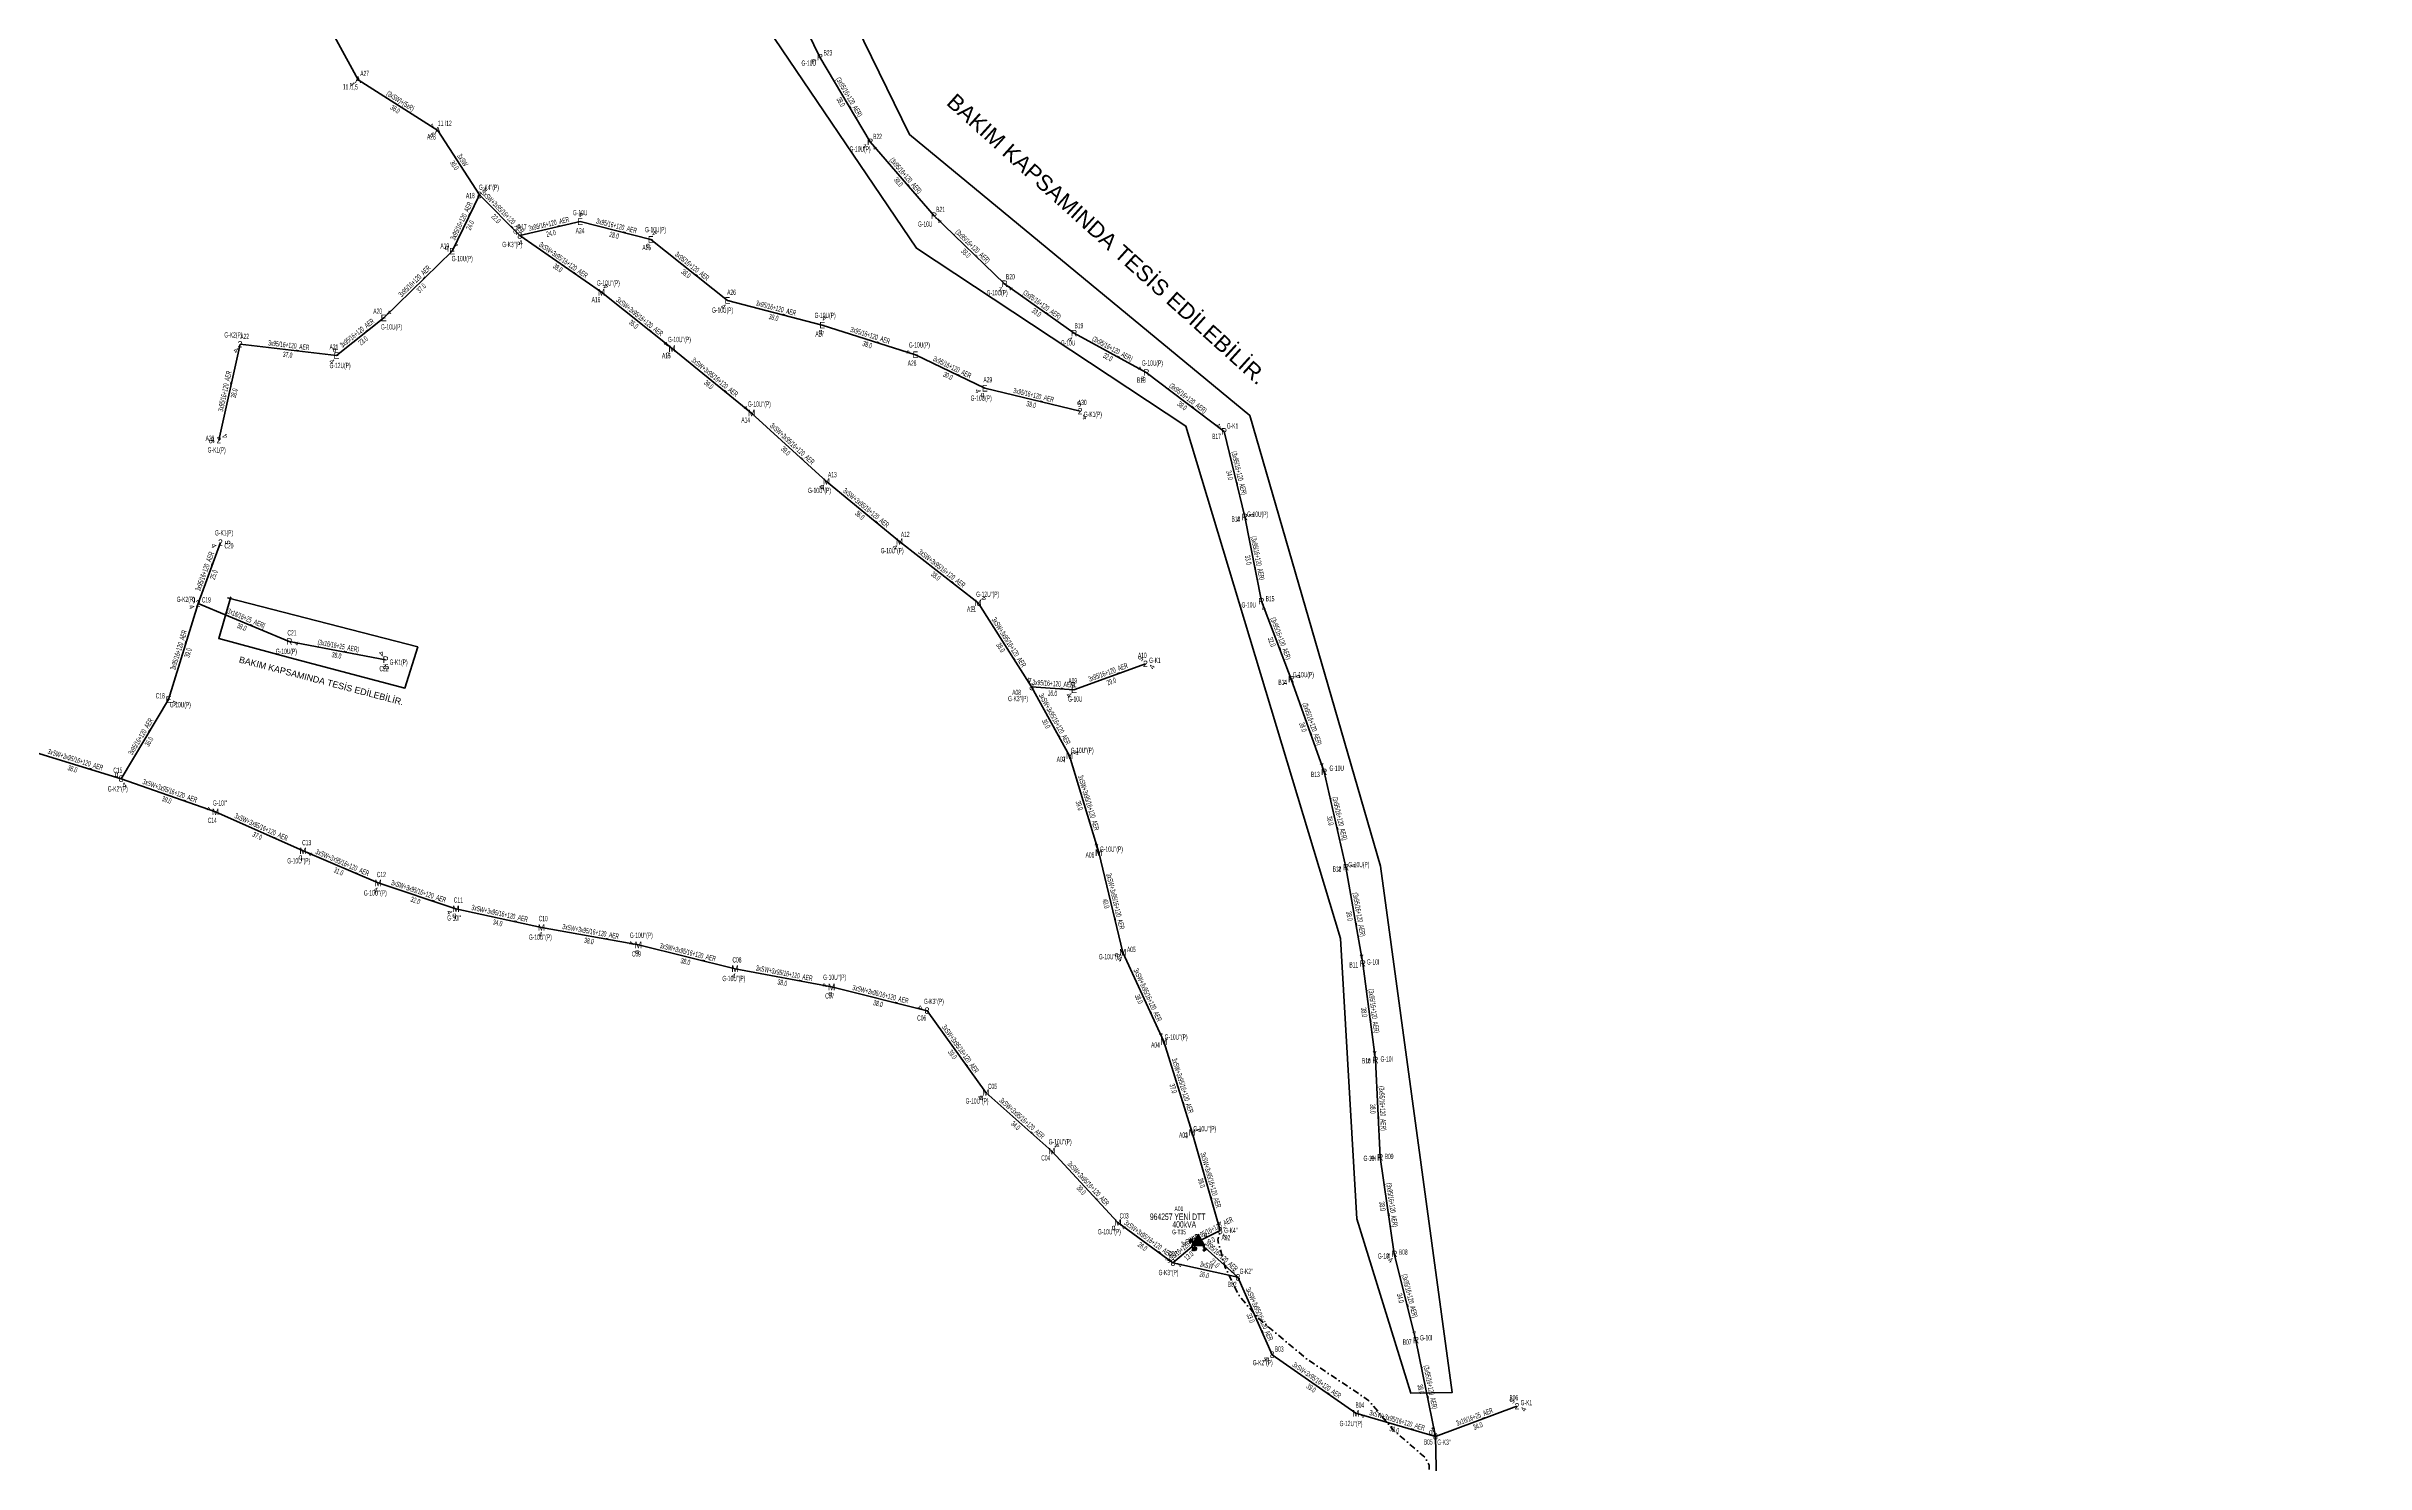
# Model space of a CAD drawing. Header units: millimetres. Extents: x 533048 to 542367, y 4141668 to 4149433.
# Drawn here: x 538231 to 539125, y 4145840 to 4146387 of the extents above; entities that cross this region are included whole.
import ezdxf
from ezdxf.enums import TextEntityAlignment as Align

# ---------------------------------------------------------------- set-up
doc = ezdxf.new("R2010")
doc.units = ezdxf.units.MM
doc.linetypes.add('DASHDOT', pattern=[5, 2.5, -1.25, 0, -1.25])
for name, color, linetype, lineweight in [('DIREK_AG_MEVCUT', 120, 'Continuous', 25), ('DIREK_AG_YENI', 108, 'Continuous', 25), ('DIREK_OG_MEVCUT', 16, 'Continuous', 25), ('DIREK_OG_YENI', 10, 'Continuous', 25), ('HAT_AG_HAVAI_BYSK', 3, 'Continuous', 50), ('HAT_AG_HAVAI_MEVCUT', 126, 'Continuous', 50), ('HAT_AG_HAVAI_YENI', 3, 'Continuous', 50), ('HAT_OG_HAVAI_MEVCUT', 48, 'Continuous', 70), ('HAT_OG_HAVAI_YENI', 1, 'Continuous', 70), ('HAT_OG_YERALTI_YENI', 1, 'DASHDOT', 70), ('KULLANICI', 1, 'Continuous', 25), ('TRAFO_TADILAT_BYSK', 5, 'Continuous', 30), ('TRAFO_YENI', 5, 'Continuous', 30)]:
    doc.layers.add(name, color=color, linetype=linetype, lineweight=lineweight)
doc.styles.add('Direk', font='B_CAD')
doc.styles.get("Standard").update_dxf_attribs({"font": 'Arial'})

# ---------------------------------------------------------------- blocks, each defined once
blk = doc.blocks.new('YENI_DIREK')
h = blk.add_hatch(color=32)
h.paths.add_polyline_path([(-3.28, -0.5), (-3.07, -0.63), (-2.64, 0.1), (-1.87, -0.35), (-1.77, -0.17), (-2.54, 0.28), (-2.11, 1.01), (-2.33, 1.14)])
h.paths.add_polyline_path([(-3.42, -0.17), (-3.29, -0.25), (-2.57, 0.98), (-2.7, 1.06)])
h.paths.add_polyline_path([(-3.5, 0.29), (-3.37, 0.22), (-3.01, 0.82), (-3.14, 0.9)])
h.paths.add_polyline_path([(-3.41, 0.73), (-3.54, 0.81), (-3.62, 0.68), (-3.49, 0.61)])
h.paths.add_polyline_path([(-1.26, -1.44), (-1.46, -1.44), (-1.47, -2.34), (-2.22, -2.34), (-2.48, -3.47), (-2.38, -3.47), (-2.17, -2.54), (-1.87, -2.54), (-2.08, -3.47), (-1.98, -3.47), (-1.77, -2.54), (-1.47, -2.54), (-1.68, -3.48), (-1.58, -3.48), (-1.37, -2.54), (-1.07, -2.54), (-1.28, -3.48), (-1.18, -3.48), (-0.97, -2.54), (-0.67, -2.55), (-0.88, -3.48), (-0.78, -3.48), (-0.52, -2.35), (-1.27, -2.34)])
at = {"layer": 'TRAFO_YENI'}
for points in [[(2.31, -1.57), (2.08, -1.92), (2.04, -1.44), (1.9, -1.44), (1.98, -2.32), (2.21, -1.96), (2.27, -2.67), (2.06, -2.67), (2.36, -2.87), (2.36, -2.86), (2.6, -2.49), (2.41, -2.63)], [(2.31, -1.57), (2.08, -1.92), (2.04, -1.44), (1.9, -1.44), (1.98, -2.32), (2.21, -1.96), (2.27, -2.67), (2.06, -2.67), (2.36, -2.87), (1.94, -3.19), (2.16, -3.79), (2.22, -3.74), (2.04, -3.26), (2.22, -3.13), (2.4, -3.6), (2.46, -3.56), (2.28, -3.08), (2.46, -2.94), (2.64, -3.42), (2.69, -3.38), (2.51, -2.9), (2.69, -2.76), (2.87, -3.24), (2.93, -3.2), (2.75, -2.72), (2.93, -2.58), (3.11, -3.06), (3.17, -3.01), (2.95, -2.42), (2.36, -2.86), (2.6, -2.49), (2.41, -2.63)], [(2.93, -2.58), (3.11, -3.06), (3.17, -3.01), (2.95, -2.42), (2.36, -2.86), (2.6, -2.49), (2.41, -2.63), (2.31, -1.57), (2.08, -1.92), (2.04, -1.44), (1.9, -1.44), (1.98, -2.32), (2.21, -1.96), (2.27, -2.67), (2.06, -2.67), (2.36, -2.87), (1.94, -3.19), (2.16, -3.79), (2.22, -3.74), (2.04, -3.26), (2.22, -3.13), (2.4, -3.6), (2.46, -3.56), (2.28, -3.08), (2.46, -2.94), (2.64, -3.42), (2.69, -3.38), (2.51, -2.9), (2.69, -2.76), (2.87, -3.24), (2.93, -3.2), (2.75, -2.72)]]:
    blk.add_hatch(color=32, dxfattribs=at).paths.add_polyline_path(points)
at = {"layer": 'TRAFO_TADILAT_BYSK', "color": 32, "flags": 128}
for points in [[(-3.49, 0.61), (-3.41, 0.73), (-3.54, 0.81), (-3.62, 0.68), (-3.49, 0.61)], [(-3.37, 0.22), (-3.01, 0.82), (-3.14, 0.9), (-3.5, 0.29), (-3.37, 0.22)], [(-3.29, -0.25), (-2.57, 0.98), (-2.7, 1.06), (-3.42, -0.17), (-3.29, -0.25)], [(-1.77, -0.17), (-2.54, 0.28), (-2.11, 1.01), (-2.33, 1.14), (-3.28, -0.5), (-3.07, -0.63), (-2.64, 0.1), (-1.87, -0.35), (-1.77, -0.17)], [(-1.26, -1.44), (-1.46, -1.44), (-1.47, -2.34), (-2.22, -2.34), (-2.48, -3.47), (-2.38, -3.47), (-2.17, -2.54), (-1.87, -2.54), (-2.08, -3.47), (-1.98, -3.47), (-1.77, -2.54), (-1.47, -2.54), (-1.68, -3.48), (-1.58, -3.48), (-1.37, -2.54), (-1.07, -2.54), (-1.28, -3.48), (-1.18, -3.48), (-0.97, -2.54), (-0.67, -2.55), (-0.88, -3.48), (-0.78, -3.48), (-0.52, -2.35), (-1.27, -2.34), (-1.26, -1.44)]]:
    blk.add_lwpolyline(points, dxfattribs=at)
at = {"layer": 'TRAFO_YENI', "linetype": 'Continuous'}
for p, q in [((-2.5, -1.44), (0, 2.89)), ((2.5, -1.44), (0, 2.89)), ((-2.5, -1.44), (2.5, -1.44))]:
    blk.add_line(p, q, dxfattribs=at)
at = {"layer": 'TRAFO_YENI', "color": 32, "flags": 128}
blk.add_lwpolyline([(1.9, -1.44), (2.04, -1.44), (2.08, -1.92), (2.31, -1.57), (2.41, -2.63), (2.6, -2.49), (2.36, -2.86), (2.95, -2.42), (3.17, -3.01), (3.11, -3.06), (2.93, -2.58), (2.75, -2.72), (2.93, -3.2), (2.87, -3.24), (2.69, -2.76), (2.51, -2.9), (2.69, -3.38), (2.64, -3.42), (2.46, -2.94), (2.28, -3.08), (2.46, -3.56), (2.4, -3.6), (2.22, -3.13), (2.04, -3.26), (2.22, -3.74), (2.16, -3.79), (1.94, -3.19), (2.36, -2.87), (2.06, -2.67), (2.27, -2.67), (2.21, -1.96), (1.98, -2.32), (1.9, -1.44)], dxfattribs=at)
at = {"layer": 'TRAFO_YENI', "linetype": 'Continuous'}
for points in [[(-2.5, -1.44), (0, -1.44), (0, 2.89)], [(0, -1.44), (0, 2.89), (2.5, -1.44)]]:
    blk.add_solid(points, dxfattribs=at)

msp = doc.modelspace()

# ---------------------------------------------------------------- linework, layer by layer
at = {"layer": 'HAT_AG_HAVAI_BYSK'}
msp.add_line((538289.058, 4146172.322), (538324.248, 4146157.637), dxfattribs=at)
at = {"layer": 'HAT_AG_HAVAI_MEVCUT'}
for p, q in [((538528.873, 4146383.138), (538513.373, 4146414.834)), ((538548.235, 4146350.464), (538528.873, 4146383.138)), ((538572.873, 4146321.943), (538548.235, 4146350.464)), ((538600.093, 4146295.698), (538572.873, 4146321.943)), ((538626.879, 4146276.58), (538600.093, 4146295.698)), ((538654.715, 4146261.445), (538626.879, 4146276.58)), ((538684.729, 4146238.721), (538654.715, 4146261.445)), ((538692.694, 4146205.69), (538684.729, 4146238.721)), ((538699.094, 4146173.185), (538692.694, 4146205.69)), ((538710.611, 4146143.142), (538699.094, 4146173.185)), ((538324.248, 4146157.637), (538361.398, 4146150.629)), ((538723.309, 4146107.346), (538710.611, 4146143.142)), ((538731.713, 4146070.571), (538723.309, 4146107.346)), ((538738.202, 4146033.402), (538731.713, 4146070.571)), ((538743.055, 4145996.168), (538738.202, 4146033.402)), ((538744.894, 4145958.613), (538743.055, 4145996.168)), ((538750.374, 4145921.331), (538744.894, 4145958.613)), ((538758.724, 4145888.084), (538750.374, 4145921.331)), ((538766.233, 4145850.928), (538758.724, 4145888.084))]:
    msp.add_line(p, q, dxfattribs=at)
at = {"layer": 'HAT_AG_HAVAI_YENI'}
for p, q in [((538397.537, 4146329.936), (538387.041, 4146308.22)), ((538413.101, 4146314.313), (538436.38, 4146319.644)), ((538436.38, 4146319.644), (538463.62, 4146312.807)), ((538463.62, 4146312.807), (538493.209, 4146289.272)), ((538387.041, 4146308.22), (538360.635, 4146282.478)), ((538493.209, 4146289.272), (538529.773, 4146279.703)), ((538360.635, 4146282.478), (538342.403, 4146267.936)), ((538529.773, 4146279.703), (538565.69, 4146268.298)), ((538305.233, 4146272.356), (538297.069, 4146235.31)), ((538342.403, 4146267.936), (538305.233, 4146272.356)), ((538565.69, 4146268.298), (538592.426, 4146255.35)), ((538592.426, 4146255.35), (538629.204, 4146246.497)), ((538289.058, 4146172.322), (538297.679, 4146195.779)), ((538277.678, 4146135.28), (538289.058, 4146172.322)), ((538626.845, 4146139.021), (538654.394, 4146149.018)), ((538259.38, 4146104.706), (538277.678, 4146135.28)), ((538610.466, 4146140.11), (538626.845, 4146139.021)), ((538665.017, 4145917.956), (538674.778, 4145926.071)), ((538690.061, 4145912.302), (538674.778, 4145926.071)), ((538766.233, 4145850.928), (538797.663, 4145862.552))]:
    msp.add_line(p, q, dxfattribs=at)
at = {"layer": 'HAT_OG_HAVAI_MEVCUT'}
for p, q in [((538350.733003, 4146374.428442), (538331.04026, 4146410.607584)), ((538381.494854, 4146354.861928), (538350.733003, 4146374.428442))]:
    msp.add_line(p, q, dxfattribs=at)
at = {"layer": 'HAT_OG_HAVAI_YENI'}
for p, q in [((538381.494854, 4146354.861928), (538397.537, 4146329.936)), ((538413.101, 4146314.313), (538397.537, 4146329.936)), ((538444.604, 4146292.385), (538413.101, 4146314.313)), ((538471.837, 4146270.648), (538444.604, 4146292.385)), ((538502.523, 4146245.797), (538471.837, 4146270.648)), ((538531.369, 4146219.398), (538502.523, 4146245.797)), ((538559.568, 4146196.239), (538531.369, 4146219.398)), ((538589.864, 4146172.527), (538559.568, 4146196.239)), ((538610.466, 4146140.11), (538589.864, 4146172.527)), ((538625.093, 4146113.575), (538610.466, 4146140.11)), ((538259.38, 4146104.706), (538223.074, 4146115.902)), ((538636.375, 4146076.187), (538625.093, 4146113.575)), ((538295.819, 4146091.884), (538259.38, 4146104.706)), ((538329.536, 4146076.84), (538295.819, 4146091.884)), ((538329.536, 4146076.84), (538358.5, 4146064.46)), ((538645.645, 4146037.698), (538636.375, 4146076.187)), ((538388.509, 4146054.523), (538358.5, 4146064.46)), ((538421.464, 4146047.316), (538388.509, 4146054.523)), ((538458.84, 4146040.548), (538421.464, 4146047.316)), ((538496.137, 4146031.377), (538458.84, 4146040.548)), ((538661.523, 4146003.236), (538645.645, 4146037.698)), ((538533.384, 4146024.328), (538496.137, 4146031.377)), ((538570.185, 4146015.179), (538533.384, 4146024.328)), ((538592.856, 4145983.586), (538570.185, 4146015.179)), ((538672.393, 4145968.203), (538661.523, 4146003.236)), ((538618.291, 4145961.009), (538592.856, 4145983.586)), ((538683.253, 4145930.35), (538672.393, 4145968.203)), ((538643.79, 4145933.457), (538618.291, 4145961.009)), ((538643.79, 4145933.457), (538665.017, 4145917.956)), ((538683.253, 4145930.35), (538674.778, 4145926.071)), ((538690.061, 4145912.302), (538665.017, 4145917.956)), ((538703.301, 4145882.414), (538690.061, 4145912.302)), ((538735.561, 4145859.832), (538703.301, 4145882.414)), ((538766.233, 4145850.928), (538735.561, 4145859.832)), ((538767.03, 4145811.456), (538766.233, 4145850.928))]:
    msp.add_line(p, q, dxfattribs=at)
at = {"layer": 'HAT_OG_YERALTI_YENI', "flags": 128}
msp.add_lwpolyline([(539124.933, 4145614.305), (539122.600467, 4145609.503258), (539108.231467, 4145614.275444), (539092.131895, 4145613.016845), (539080.909392, 4145609.293492), (539071.377725, 4145605.152506), (539053.967112, 4145600.747412), (539026.193731, 4145595.138778), (539008.275182, 4145590.422065), (538984.414253, 4145590.107416), (538970.850947, 4145593.617613), (538956.639273, 4145600.330139), (538944.577704, 4145611.080667), (538927.181891, 4145632.25506), (538918.266818, 4145641.484782), (538901.603037, 4145656.888834), (538893.212381, 4145662.604969), (538878.17801, 4145669.78032), (538858.474655, 4145678.950104), (538845.311813, 4145685.138214), (538834.41873, 4145694.778237), (538824.192618, 4145705.633649), (538804.852083, 4145725.865525), (538791.226746, 4145741.743371), (538783.83248, 4145753.700056), (538772.984233, 4145777.024086), (538766.641197, 4145799.035946), (538764.545158, 4145814.965297), (538763.75746, 4145839.864145), (538762.191114, 4145842.834734), (538750.04931, 4145853.292638), (538740.477669, 4145864.814058), (538716.654004, 4145880.748957), (538697.953853, 4145896.435813), (538690.243364, 4145905.564323), (538685.022189, 4145916.453111), (538682.278394, 4145926.716616), (538683.253, 4145930.35)], dxfattribs=at)
at = {"layer": 'KULLANICI', "color": 6, "lineweight": 53, "flags": 128}
for points in [[(538448.724619, 4146517.965188), (538478.410793, 4146527.16286), (538563.441434, 4146353.222089), (538694.685124, 4146244.840203), (538745.037067, 4146070.93792), (538772.674475, 4145867.822653), (538756.680193, 4145867.62995), (538735.868355, 4145934.88302), (538729.574808, 4146043.066146), (538669.971176, 4146240.784536), (538566.074158, 4146309.353712), (538503.22281, 4146402.264497), (538449.1248, 4146520.21222)], [(538301.752695, 4146174.857893), (538297.051608, 4146158.84665), (538324.583792, 4146151.278951), (538368.799628, 4146139.637828), (538373.798725, 4146155.524188), (538300.424103, 4146174.459885)]]:
    msp.add_lwpolyline(points, dxfattribs=at)

# ---------------------------------------------------------------- block references
at = {"layer": 'TRAFO_YENI'}
msp.add_blockref('YENI_DIREK', (538674.778, 4145926.071), dxfattribs=at)

# ---------------------------------------------------------------- texts
at = {"layer": 'DIREK_AG_MEVCUT', "style": 'Direk'}
for s, p in [('R', (538528.873, 4146383.138)), ('R', (538548.235, 4146350.464)), ('R', (538572.873, 4146321.943)), ('R', (538600.093, 4146295.698)), ('R', (538626.879, 4146276.58)), ('R', (538654.715, 4146261.445)), ('P', (538684.729, 4146238.721)), ('R', (538692.694, 4146205.69)), ('R', (538699.094, 4146173.185)), ('R', (538324.248, 4146157.637)), ('P', (538361.398, 4146150.629)), ('R', (538710.611, 4146143.142)), ('R', (538723.309, 4146107.346)), ('R', (538731.713, 4146070.571)), ('R', (538738.202, 4146033.402)), ('R', (538743.055, 4145996.168)), ('R', (538744.894, 4145958.613)), ('R', (538750.374, 4145921.331)), ('R', (538758.724, 4145888.084))]:
    msp.add_text(s, height=2.5, dxfattribs=at).set_placement(p, align=Align.MIDDLE_CENTER)
at = {"layer": 'DIREK_AG_MEVCUT', "width": 0.53}
for s, p in [('B23', (538531.95308, 4146384.80026)), ('G-10U', (538524.547279, 4146380.803491)), ('G-10U(P)', (538544.334229, 4146347.657271)), ('B22', (538551.076001, 4146352.508191)), ('B21', (538575.414605, 4146324.349293)), ('G-10U', (538569.483221, 4146318.733689)), ('B20', (538602.330376, 4146298.389495)), ('G-10U(P)', (538597.198349, 4146292.215823)), ('B19', (538628.735024, 4146279.547351)), ('G-10U', (538624.570666, 4146272.88951)), ('B18', (538652.817387, 4146258.504071)), ('G-10U(P)', (538657.085421, 4146265.118688)), ('G-K1', (538687.994172, 4146240.858787)), ('B17', (538681.800784, 4146236.803827)), ('B16', (538689.274966, 4146204.94153)), ('G-10U(P)', (538697.647919, 4146206.774476)), ('G-10U', (538694.245141, 4146171.789436)), ('B15', (538702.457463, 4146174.153048)), ('C21', (538325.251826, 4146160.989959)), ('G-10U(P)', (538323.111866, 4146153.842109)), ('C22', (538360.749201, 4146147.18966)), ('G-K1(P)', (538366.387222, 4146149.68783)), ('B14', (538707.327389, 4146141.93043)), ('G-10U(P)', (538715.310314, 4146144.875929)), ('B13', (538719.948004, 4146106.369422)), ('G-10U', (538728.153215, 4146108.753544)), ('B12', (538728.281907, 4146069.879914)), ('G-10U(P)', (538736.689825, 4146071.573426)), ('G-10I', (538742.205386, 4146034.012037)), ('B11', (538734.74194, 4146032.874755)), ('B10', (538739.568935, 4145995.855988)), ('G-10I', (538747.429799, 4145996.529375)), ('G-10I', (538740.859924, 4145958.218653)), ('B09', (538748.377396, 4145958.953516)), ('G-10I', (538746.406154, 4145920.543198)), ('B08', (538753.806989, 4145922.012608)), ('B07', (538755.310458, 4145887.310869)), ('G-10I', (538762.666357, 4145888.976902))]:
    msp.add_text(s, height=2.05, dxfattribs=at).set_placement(p, align=Align.MIDDLE_CENTER)
at = {"layer": 'DIREK_AG_MEVCUT', "color": 32, "style": 'Direk'}
for s, rotation, p in [('4', 297.207241, (538526.382796, 4146381.857811)), ('4', 398.279234, (538549.969585, 4146348.265997)), ('4', 404.739121, (538574.843864, 4146319.954107)), ('4', 412.373715, (538602.310627, 4146293.988576)), ('4', 326.229073, (538625.322553, 4146274.252453)), ('4', 239.317169, (538652.306985, 4146262.873799)), ('4', 223.041944, (538682.817906, 4146240.767392)), ('4', 461.743317, (538695.435394, 4146206.259877)), ('4', 378.515428, (538699.983168, 4146170.529933)), ('4', 436.32515, (538326.968628, 4146156.975047)), ('4', 574.317224, (538359.819432, 4146152.941601)), ('5', 371.817225, (538361.971413, 4146147.888344)), ('4', 469.892022, (538713.243939, 4146144.094696)), ('4', 197.86655, (538722.449957, 4146110.010966)), ('4', 460.645512, (538734.464809, 4146071.08825)), ('4', 189.283525, (538737.750304, 4146036.165326)), ('4', 186.074039, (538742.758722, 4145998.952281)), ('4', 274.193294, (538742.101495, 4145958.40826)), ('4', 327.664054, (538748.876329, 4145918.965206)), ('4', 193.429926, (538758.073683, 4145890.807433))]:
    msp.add_text(s, height=2, rotation=rotation, dxfattribs=at).set_placement(p, align=Align.MIDDLE_CENTER)
at = {"layer": 'DIREK_AG_MEVCUT', "color": 40, "style": 'Direk'}
for p in [(538546.205714, 4146349.003864), (538598.494874, 4146293.775503), (538653.359562, 4146259.344336), (538690.251833, 4146205.155379), (538360.934572, 4146148.172329), (538708.265564, 4146142.276593), (538729.262219, 4146070.077367), (538740.564954, 4145995.945134), (538747.921865, 4145920.844137)]:
    msp.add_text('z', height=2, dxfattribs=at).set_placement(p, align=Align.MIDDLE_CENTER)
at = {"layer": 'DIREK_AG_YENI', "width": 0.53}
for s, p in [('G-10U', (538436.416439, 4146323.149589)), ('A24', (538436.343621, 4146316.144189)), ('G-10U(P)', (538465.486055, 4146316.583646)), ('A19', (538384.200944, 4146310.265503)), ('G-10U(P)', (538390.940121, 4146305.411722)), ('A25', (538462.069571, 4146309.669139)), ('A20', (538358.319357, 4146285.102461)), ('G-10U(P)', (538491.320744, 4146285.498308)), ('A26', (538494.775183, 4146292.402027)), ('G-K2(P)', (538302.667264, 4146275.966944)), ('G-10U(P)', (538363.654707, 4146279.055579)), ('A27', (538528.799983, 4146276.340971)), ('G-10U(P)', (538530.870327, 4146283.494556)), ('A22', (538307.019506, 4146275.365717)), ('A21', (538341.444291, 4146271.302137)), ('G-10U(P)', (538567.206179, 4146272.102471)), ('G-12U(P)', (538343.819601, 4146264.146135)), ('A28', (538564.394267, 4146265.046681)), ('A29', (538593.605112, 4146258.645405)), ('G-10U(P)', (538591.064339, 4146251.544404)), ('A30', (538630.023104, 4146249.899803)), ('G-K1(P)', (538634.12393, 4146245.312701)), ('A23', (538293.651022, 4146236.063278)), ('G-K1(P)', (538296.241376, 4146231.554678)), ('G-K1(P)', (538299.077371, 4146199.583848)), ('C20', (538300.964156, 4146194.571628)), ('G-K2(P)', (538284.300112, 4146173.925865)), ('C19', (538292.265644, 4146173.722364)), ('A10', (538653.20006, 4146152.308062)), ('G-K1', (538658.04855, 4146150.39021)), ('A09', (538626.353611, 4146142.486334)), ('C18', (538274.480314, 4146136.702957)), ('G-10U(P)', (538282.218267, 4146133.2596)), ('G-10U', (538627.347347, 4146135.478387)), ('B06', (538796.448927, 4145865.834686)), ('G-K1', (538801.307973, 4145863.946944))]:
    msp.add_text(s, height=2.05, dxfattribs=at).set_placement(p, align=Align.MIDDLE_CENTER)
at = {"layer": 'DIREK_AG_YENI', "color": 32, "style": 'Direk'}
for s, rotation, p in [('4', 532.657388, (538436.737846, 4146322.421039)), ('4', 507.603607, (538465.120166, 4146315.171213)), ('4', 509.220712, (538388.473851, 4146310.625606)), ('4', 327.4596, (538491.702896, 4146286.911565)), ('4', 492.846725, (538362.687891, 4146284.38211)), ('4', 523.121122, (538530.585978, 4146282.382378)), ('4', 326.483798, (538303.686916, 4146270.021557)), ('4', 250.327428, (538563.053431, 4146269.240605)), ('4', 321.856849, (538340.673641, 4146265.733884)), ('4', 292.236029, (538589.834228, 4146254.290416)), ('5', 188.965564, (538628.767646, 4146249.26279)), ('4', 391.465563, (538630.665561, 4146244.108729)), ('5', 280.071608, (538294.312148, 4146234.820339)), ('4', 482.571774, (538299.42861, 4146236.817396)), ('5', 92.320433, (538300.476704, 4146195.892367)), ('4', 294.820432, (538295.137642, 4146194.603628)), ('4', 297.14665, (538286.566443, 4146171.044445)), ('5', 222.603682, (538652.498615, 4146151.07895)), ('4', 425.262505, (538656.937057, 4146147.846308)), ('4', 422.555682, (538280.162886, 4146133.989518)), ('4', 317.133472, (538624.94018, 4146136.968767)), ('5', 222.957729, (538795.754916, 4145864.601199)), ('4', 425.61916, (538800.213301, 4145861.39616))]:
    msp.add_text(s, height=2, rotation=rotation, dxfattribs=at).set_placement(p, align=Align.MIDDLE_CENTER)
at = {"layer": 'DIREK_AG_YENI', "style": 'Direk'}
for s, p in [('E', (538436.38, 4146319.644)), ('E', (538463.62, 4146312.807)), ('E', (538387.041, 4146308.22)), ('E', (538493.209, 4146289.272)), ('E', (538360.635, 4146282.478)), ('E', (538529.773, 4146279.703)), ('2', (538305.233, 4146272.356)), ('E', (538342.403, 4146267.936)), ('E', (538565.69, 4146268.298)), ('E', (538592.426, 4146255.35)), ('2', (538629.204, 4146246.497)), ('2', (538297.069, 4146235.31)), ('2', (538297.679, 4146195.779)), ('2', (538289.058, 4146172.322)), ('2', (538654.394, 4146149.018)), ('E', (538277.678, 4146135.28)), ('E', (538626.845, 4146139.021)), ('2', (538797.663, 4145862.552))]:
    msp.add_text(s, height=2.5, dxfattribs=at).set_placement(p, align=Align.MIDDLE_CENTER)
at = {"layer": 'DIREK_AG_YENI', "color": 4, "style": 'Direk'}
for p in [(538385.012389, 4146309.681074), (538462.512551, 4146310.565671), (538529.077988, 4146277.301551), (538341.718208, 4146270.340383), (538591.583777, 4146252.996139), (538294.627587, 4146235.848055), (538287.290233, 4146174.089767), (538626.494008, 4146141.496238), (538677.606427, 4145928.899427)]:
    msp.add_text('q', height=2, dxfattribs=at).set_placement(p, align=Align.MIDDLE_CENTER)
at = {"layer": 'DIREK_OG_MEVCUT', "style": 'Direk'}
for p in [(538350.733003, 4146374.428442), (538381.494854, 4146354.861928)]:
    msp.add_text('A', height=2.5, dxfattribs=at).set_placement(p, align=Align.MIDDLE_CENTER)
at = {"layer": 'DIREK_OG_MEVCUT', "width": 0.53}
for s, p in [('A27', (538353.290636, 4146376.817692)), ('11 /1,5', (538347.786795, 4146371.6762)), ('11 /12', (538384.215362, 4146357.597007)), ('A28', (538379.026599, 4146352.380453))]:
    msp.add_text(s, height=2.05, dxfattribs=at).set_placement(p, align=Align.MIDDLE_CENTER)
at = {"layer": 'DIREK_OG_MEVCUT', "color": 32, "style": 'Direk'}
for s, rotation, p in [('4', 305.805245, (538348.462175, 4146372.790353)), ('4', 231.347024, (538379.308212, 4146356.610813)), ('5', 308.959034, (538379.317586, 4146353.101387))]:
    msp.add_text(s, height=2, rotation=rotation, dxfattribs=at).set_placement(p, align=Align.MIDDLE_CENTER)
at = {"layer": 'DIREK_OG_YENI', "width": 0.53}
for s, p in [('A18', (538394.043471, 4146329.72327)), ("G-K4''(P)", (538401.238874, 4146332.915397)), ('A17', (538414.071889, 4146317.675644)), ("G-K3''(P)", (538410.189173, 4146310.83966)), ("G-10U''(P)", (538447.286949, 4146295.982052)), ('A16', (538442.511415, 4146289.579454)), ('A15', (538469.64392, 4146267.92029)), ("G-10U''(P)", (538474.678509, 4146274.182214)), ("G-10U''(P)", (538505.51012, 4146249.265775)), ('A14', (538500.239117, 4146243.144854)), ('A13', (538533.661956, 4146222.042306)), ("G-10U''(P)", (538528.704419, 4146215.936244)), ('A12', (538561.757405, 4146198.96966)), ("G-10U''(P)", (538556.732337, 4146192.702316)), ('A11', (538587.270932, 4146170.176256)), ("G-12U''(P)", (538593.548691, 4146175.867354)), ("G-K3''(P)", (538605.281949, 4146135.631449)), ('A08', (538604.701711, 4146138.010195)), ("G-10U''(P)", (538630.008257, 4146115.644035)), ('C15', (538258.126823, 4146107.973958)), ('A07', (538621.867148, 4146112.217105)), ("G-K2''(P)", (538258.087921, 4146100.790468)), ('C14', (538294.523995, 4146088.632391)), ("G-10I''", (538297.537694, 4146095.352747)), ('C13', (538330.936921, 4146080.047401)), ("G-10U''(P)", (538327.870484, 4146073.026811)), ('A06', (538632.996907, 4146075.27131)), ("G-10U''(P)", (538641.291591, 4146077.519726)), ('C12', (538359.738994, 4146067.733361)), ("G-10U''(P)", (538357.391254, 4146060.639853)), ('C11', (538389.434257, 4146057.898485)), ("G-10I''", (538387.876807, 4146050.986463)), ("G-10U''(P)", (538421.051974, 4146043.566506)), ('C10', (538422.149823, 4146050.748149)), ("G-10U''(P)", (538459.979101, 4146044.307923)), ('C09', (538458.109962, 4146037.124983)), ('C08', (538496.880561, 4146034.797105)), ("G-10U''(P)", (538640.864465, 4146036.038897)), ('A05', (538648.95153, 4146038.845544)), ("G-10U''(P)", (538495.656109, 4146027.614041)), ("G-10U''(P)", (538534.544522, 4146028.091918)), ('C07', (538532.6361, 4146020.908841)), ("G-K3''(P)", (538572.815031, 4146018.768402)), ('C06', (538568.116351, 4146012.355759)), ('A04', (538658.255199, 4146001.982414)), ("G-10U''(P)", (538666.230477, 4146005.041872)), ("G-10U''(P)", (538589.455653, 4145980.347311)), ('C05', (538595.390385, 4145985.999896)), ("G-10U''(P)", (538621.514649, 4145964.602998)), ('A03', (538669.039274, 4145967.20174)), ("G-10U''(P)", (538677.263109, 4145969.656979)), ('C04', (538615.954012, 4145958.403527)), ('C03', (538646.168759, 4145936.024392)), ("G-10U''(P)", (538640.4926, 4145929.898119)), ('A02', (538685.395303, 4145927.582232)), ("G-K4''", (538687.339988, 4145930.38541)), ('C02', (538664.907052, 4145921.454273)), ("G-K3''(P)", (538663.294558, 4145914.164241)), ('B02', (538687.838753, 4145909.597999)), ("G-K2''", (538693.279694, 4145914.635197)), ('B03', (538706.003614, 4145884.637933)), ("G-K2''(P)", (538699.613645, 4145879.379742)), ("G-12U''(P)", (538733.678229, 4145855.900584)), ('B04', (538737.072746, 4145862.988679)), ('B05', (538763.455684, 4145848.79809)), ("G-K3''", (538769.526217, 4145848.68376))]:
    msp.add_text(s, height=2.05, dxfattribs=at).set_placement(p, align=Align.MIDDLE_CENTER)
at = {"layer": 'DIREK_OG_YENI', "style": 'Direk'}
for s, p in [('8', (538397.537, 4146329.936)), ('8', (538413.101, 4146314.313)), ('M', (538444.604, 4146292.385)), ('M', (538471.837, 4146270.648)), ('M', (538502.523, 4146245.797)), ('M', (538531.369, 4146219.398)), ('M', (538559.568, 4146196.239)), ('M', (538589.864, 4146172.527)), ('8', (538610.466, 4146140.11)), ('M', (538625.093, 4146113.575)), ('8', (538259.38, 4146104.706)), ('M', (538295.819, 4146091.884)), ('M', (538329.536, 4146076.84)), ('M', (538636.375, 4146076.187)), ('M', (538358.5, 4146064.46)), ('M', (538388.509, 4146054.523)), ('M', (538421.464, 4146047.316)), ('M', (538458.84, 4146040.548)), ('M', (538645.645, 4146037.698)), ('M', (538496.137, 4146031.377)), ('M', (538533.384, 4146024.328)), ('8', (538570.185, 4146015.179)), ('M', (538661.523, 4146003.236)), ('M', (538592.856, 4145983.586)), ('M', (538672.393, 4145968.203)), ('M', (538618.291, 4145961.009)), ('M', (538643.79, 4145933.457)), ('8', (538683.253, 4145930.35)), ('8', (538665.017, 4145917.956)), ('8', (538690.061, 4145912.302)), ('8', (538703.301, 4145882.414)), ('M', (538735.561, 4145859.832)), ('8', (538766.233, 4145850.928))]:
    msp.add_text(s, height=2.5, dxfattribs=at).set_placement(p, align=Align.MIDDLE_CENTER)
at = {"layer": 'DIREK_OG_YENI', "color": 32, "style": 'Direk'}
for s, rotation, p in [('4', 491.859966, (538399.622378, 4146331.804475)), ('4', 367.592707, (538413.470965, 4146311.537549)), ('4', 502.342653, (538446.314626, 4146294.6017)), ('4', 231.302163, (538469.651729, 4146272.398597)), ('4', 230.132272, (538500.373926, 4146247.591849)), ('4', 318.303326, (538529.506476, 4146217.307305)), ('4', 320.941308, (538557.803675, 4146194.064797)), ('4', 487.315538, (538592.090866, 4146174.224372)), ('4', 554.316678, (538609.773613, 4146142.823043)), ('4', 469.809837, (538627.727303, 4146114.523918)), ('4', 386.175995, (538260.615164, 4146102.193159)), ('4', 247.128394, (538293.239141, 4146092.972269)), ('4', 195.97899, (538635.604202, 4146078.878816)), ('4', 426.631097, (538332.106316, 4146075.729381)), ('4', 340.336081, (538357.557793, 4146061.823289)), ('4', 298.174826, (538386.040769, 4146053.200942)), ('4', 350.696547, (538421.011343, 4146044.552831)), ('4', 256.440763, (538456.118041, 4146041.204462)), ('4', 336.938455, (538644.548185, 4146035.121763)), ('4', 349.451429, (538495.624407, 4146028.62432)), ('4', 256.073751, (538530.666302, 4146025.001884)), ('4', 244.903928, (538567.649326, 4146016.366585)), ('4', 202.862543, (538660.435139, 4146005.816031)), ('4', 309.6341, (538590.699626, 4145981.799929)), ('4', 495.446605, (538620.255406, 4145963.004271)), ('4', 466.315617, (538675.080241, 4145968.989599)), ('4', 410.522647, (538645.951253, 4145931.676835)), ('4', 188.252276, (538682.851111, 4145933.121008)), ('f', 397.740524, (538684.966842, 4145928.135786)), ('4', 431.423836, (538667.671123, 4145917.064018)), ('4', 221.96057, (538688.188867, 4145914.384094)), ('4', 301.671542, (538700.917998, 4145880.943863)), ('4', 429.111092, (538738.176966, 4145858.83364)), ('4', 195.86077, (538765.467758, 4145853.6214))]:
    msp.add_text(s, height=2, rotation=rotation, dxfattribs=at).set_placement(p, align=Align.MIDDLE_CENTER)
at = {"layer": 'DIREK_OG_YENI', "color": 4, "style": 'Direk'}
for p in [(538411.333233, 4146316.080767), (538470.270514, 4146268.699636), (538529.731174, 4146217.50921), (538588.011809, 4146170.847897), (538257.612233, 4146106.473767), (538622.78882, 4146112.605075), (538328.535342, 4146074.548999), (538387.848102, 4146052.111939), (538458.318544, 4146038.102988), (538643.283193, 4146036.878326), (538532.849786, 4146021.885744), (538591.045725, 4145981.861789), (538669.997481, 4145967.487814), (538642.090886, 4145931.623148), (538701.370561, 4145880.825477), (538764.465233, 4145852.695767)]:
    msp.add_text('q', height=2, dxfattribs=at).set_placement(p, align=Align.MIDDLE_CENTER)
at = {"layer": 'HAT_AG_HAVAI_BYSK', "lineweight": 30, "width": 0.53}
msp.add_text('[3x16/16+25_AER]', height=2.05, rotation=337.348927, dxfattribs=at).set_placement((538306.98035, 4146165.763937, 269162.124), align=Align.CENTER)
msp.add_text('38.0', height=2.05, rotation=337.348927, dxfattribs=at).set_placement((538306.32565, 4146164.195063, 269162.124), align=Align.TOP_CENTER)
at = {"layer": 'HAT_AG_HAVAI_MEVCUT', "lineweight": 30, "width": 0.53}
for s, rotation, p in [('38.0', 300.650187, (538537.822749, 4146366.367674, 269264.4365)), ('38.0', 310.822249, (538559.91077, 4146335.647843, 269274.1175)), ('38.0', 316.044743, (538585.893018, 4146308.2086, 269286.4365)), ('33.0', 324.483371, (538612.992202, 4146285.447145, 269300.0465)), ('32.0', 331.466174, (538640.390974, 4146268.265745, 269313.4395)), ('38.0', 322.87015, (538669.20892, 4146249.405321, 269327.3575)), ('34.0', 283.557321, (538687.885184, 4146222.006245, 269342.3645)), ('33.0', 281.138648, (538695.060012, 4146189.273294, 269346.347)), ('38.0', 349.317223, (538342.665434, 4146153.297732, 269180.699)), ('32.0', 290.974353, (538704.05882, 4146157.859242, 269349.547)), ('38.0', 289.531243, (538716.15891, 4146124.959827, 269355.3055)), ('38.0', 282.872463, (538726.682362, 4146088.769136, 269361.6545)), ('38.0', 279.903681, (538734.120391, 4146051.840424, 269365.8565)), ('38.0', 277.424517, (538739.785607, 4146014.67536, 269369.101224)), ('38.0', 272.804478, (538743.12537, 4145977.34918, 269371.527256)), ('38.0', 278.361833, (538746.793213, 4145939.848698, 269372.447095)), ('34.0', 284.097848, (538753.724627, 4145904.50073, 269375.187082)), ('38.0', 281.425316, (538761.645288, 4145869.337776, 269379.361944))]:
    msp.add_text(s, height=2.05, rotation=rotation, dxfattribs=at).set_placement(p, align=Align.TOP_CENTER)
for s, rotation, p in [('(3x95/16+120_AER)', 300.650187, (538539.285251, 4146367.234326, 269264.4365)), ('(3x95/16+120_AER)', 310.822249, (538561.19723, 4146336.759157, 269274.1175)), ('(3x95/16+120_AER)', 316.044743, (538587.072982, 4146309.4324, 269286.4365)), ('(3x95/16+120_AER)', 324.483371, (538613.979798, 4146286.830855, 269300.0465)), ('(3x95/16+120_AER)', 331.466174, (538641.203026, 4146269.759255, 269313.4395)), ('(3x95/16+120_AER)', 322.87015, (538670.23508, 4146250.760679, 269327.3575)), ('(3x95/16+120_AER)', 283.557321, (538689.537816, 4146222.404755, 269342.3645)), ('(3x95/16+120_AER)', 281.138648, (538696.727988, 4146189.601706, 269346.347)), ('(3x95/16+120_AER)', 290.974353, (538705.64618, 4146158.467758, 269349.547)), ('(3x16/16+25_AER)', 349.317223, (538342.980566, 4146154.968268, 269180.699)), ('(3x95/16+120_AER)', 289.531243, (538717.76109, 4146125.528173, 269355.3055)), ('(3x95/16+120_AER)', 282.872463, (538728.339638, 4146089.147864, 269361.6545)), ('(3x95/16+120_AER)', 279.903681, (538735.795058, 4146052.132811, 269365.8565)), ('(3x95/16+120_AER)', 277.424517, (538741.471354, 4146014.895034, 269369.101224)), ('(3x95/16+120_AER)', 272.804478, (538744.823333, 4145977.432358, 269371.527256)), ('(3x95/16+120_AER)', 278.361833, (538748.475141, 4145940.095919, 269372.447095)), ('(3x95/16+120_AER)', 284.097848, (538755.373425, 4145904.914814, 269375.187082)), ('(3x95/16+120_AER)', 281.425316, (538763.3116, 4145869.67453, 269379.361944))]:
    msp.add_text(s, height=2.05, rotation=rotation, dxfattribs=at).set_placement(p, align=Align.CENTER)
at = {"layer": 'HAT_AG_HAVAI_YENI', "lineweight": 30, "width": 0.53}
for s, rotation, p in [('3x95/16+120_AER', 424.204116, (538391.523702, 4146319.447891, 269193.5205)), ('3x95/16+120_AER', 12.89859, (538424.550758, 4146317.807052, 269218.19)), ('3x95/16+120_AER', 345.910319, (538450.206924, 4146317.049928, 269231.81)), ('3x95/16+120_AER', 321.501368, (538478.943622, 4146301.70473, 269246.6045)), ('3x95/16+120_AER', 404.270493, (538373.24466, 4146295.957644, 269180.3175)), ('3x95/16+120_AER', 345.334291, (538511.706202, 4146285.309807, 269264.8865)), ('3x95/16+120_AER', 398.575417, (538350.988944, 4146275.87168, 269171.201457)), ('3x95/16+120_AER', 342.383397, (538547.988749, 4146274.810638, 269282.845)), ('3x95/16+120_AER', 353.219536, (538323.918477, 4146270.990051, 269152.616664)), ('3x95/16+120_AER', 437.571439, (538300.321066, 4146254.015813, 269148.534482)), ('3x95/16+120_AER', 334.159518, (538579.428487, 4146262.589009, 269296.213)), ('3x95/16+120_AER', 346.465562, (538611.013925, 4146251.749895, 269314.602)), ('3x95/16+120_AER', 69.820431, (538292.570676, 4146184.343719, 269148.8395)), ('3x95/16+120_AER', 72.922056, (538282.55548, 4146154.050622, 269144.529)), ('3x95/16+120_AER', 356.196141, (538618.71189, 4146140.413627, 269313.4225)), ('3x95/16+120_AER', 19.945466, (538640.329544, 4146144.818681, 269327.197001)), ('3x95/16+120_AER', 59.100223, (538267.799643, 4146120.429507, 269138.839)), ('3x95/16+120_AER', 39.73911, (538669.354101, 4145922.667119, 269337.389)), ('3x95/16+120_AER', 317.983182, (538682.988446, 4145919.818006, 269337.389)), ('3x16/16+25_AER', 20.296486, (538781.653172, 4145857.53729, 269398.831518))]:
    msp.add_text(s, height=2.05, rotation=rotation, dxfattribs=at).set_placement(p, align=Align.CENTER)
for s, rotation, p in [('24.0', 424.204116, (538393.054298, 4146318.708109, 269193.5205)), ('24.0', 12.89859, (538424.930242, 4146316.149948, 269218.19)), ('28.0', 345.910319, (538449.793076, 4146315.401072, 269231.81)), ('37.0', 404.270493, (538374.43134, 4146294.740356, 269180.3175)), ('38.0', 321.501368, (538477.885378, 4146300.37427, 269246.6045)), ('38.0', 345.334291, (538511.275798, 4146283.665193, 269264.8865)), ('37.0', 353.219536, (538323.717766, 4146269.301941, 269152.616664)), ('23.0', 398.575417, (538352.04897, 4146274.54264, 269171.201457)), ('38.0', 342.383397, (538547.474251, 4146273.190362, 269282.845)), ('30.0', 334.159518, (538578.687513, 4146261.058991, 269296.213)), ('38.0', 437.571439, (538301.981227, 4146253.649935, 269148.534482)), ('38.0', 346.465562, (538610.616075, 4146250.097105, 269314.602)), ('25.0', 69.820431, (538294.166324, 4146183.757281, 269148.8395)), ('39.0', 72.922056, (538284.18052, 4146153.551378, 269144.529)), ('29.0', 19.945466, (538640.909458, 4146143.220651, 269327.197001)), ('16.0', 356.196141, (538618.59911, 4146138.717373, 269313.4225)), ('36.0', 59.100223, (538269.258357, 4146119.556493, 269138.839)), ('13.0', 39.73911, (538670.440899, 4145921.359881, 269337.389)), ('21.0', 317.983182, (538681.850554, 4145918.554994, 269337.389)), ('34.0', 20.296486, (538782.242864, 4145855.942842, 269398.831518))]:
    msp.add_text(s, height=2.05, rotation=rotation, dxfattribs=at).set_placement(p, align=Align.TOP_CENTER)
at = {"layer": 'HAT_OG_HAVAI_MEVCUT', "lineweight": 30, "width": 0.53}
msp.add_text('(3xSW)+(5xR)', height=2.05, rotation=327.541017, dxfattribs=at).set_placement((538366.57012, 4146365.362395, 269175.366502), align=Align.CENTER)
msp.add_text('36.0', height=2.05, rotation=327.541017, dxfattribs=at).set_placement((538365.657737, 4146363.927976, 269175.366502), align=Align.TOP_CENTER)
at = {"layer": 'HAT_OG_HAVAI_YENI', "lineweight": 30, "width": 0.53}
for s, rotation, p in [('30.0', 302.765039, (538388.801164, 4146341.938948, 269198.7685)), ('22.0', 314.891607, (538404.716823, 4146321.524597, 269198.7685)), ('38.0', 325.159741, (538428.366903, 4146302.651364, 269206.5505)), ('35.0', 321.403622, (538457.690244, 4146280.852174, 269222.302)), ('39.0', 320.997782, (538486.645052, 4146257.561947, 269235.9185)), ('39.0', 317.535736, (538516.371926, 4146231.970447, 269251.2615)), ('36.0', 320.605204, (538544.928825, 4146207.161618, 269265.684287)), ('38.0', 321.95051, (538574.192109, 4146183.713643, 269279.784)), ('38.0', 302.437213, (538599.447617, 4146155.862581, 269294.932)), ('30.0', 298.865058, (538617.035105, 4146126.432164, 269305.233)), ('38.0', 342.860825, (538240.976539, 4146109.49192, 269111.537029)), ('39.0', 340.614622, (538277.317329, 4146097.493329, 269129.69)), ('39.0', 286.791429, (538629.920242, 4146094.635445, 269312.5465)), ('37.0', 335.953967, (538312.331111, 4146083.585905, 269147.909461)), ('31.0', 336.856774, (538343.684111, 4146069.868309, 269179.250188)), ('32.0', 341.679104, (538373.237484, 4146058.684629, 269179.250188)), ('40.0', 283.541667, (538640.18363, 4146056.74347, 269318.1875)), ('34.0', 347.663126, (538404.804905, 4146050.089107, 269194.254484)), ('38.0', 349.736482, (538440.000489, 4146043.095412, 269210.732031)), ('38.0', 346.18494, (538477.285287, 4146035.136834, 269229.419908)), ('38.0', 349.283588, (538514.602244, 4146027.016883, 269248.06835)), ('38.0', 346.039549, (538551.579386, 4146018.928391, 269266.691951)), ('38.0', 294.737385, (538652.812, 4146020.111309, 269322.8225)), ('39.0', 305.663316, (538580.830079, 4145998.886849, 269285.0925)), ('37.0', 287.238013, (538666.14618, 4145985.46761, 269330.7615)), ('34.0', 318.406316, (538605.009169, 4145971.661878, 269296.428168)), ('38.0', 312.784041, (538630.416438, 4145946.655801, 269309.145269)), ('39.0', 286.008149, (538677.005961, 4145949.042092, 269336.1965)), ('9.0', 386.789062, (538679.398601, 4145927.451729, 269337.389)), ('26.0', 323.861242, (538653.902219, 4145925.020048, 269332.5085)), ('26.0', 347.278032, (538677.351813, 4145914.299867, 269332.5085)), ('33.0', 293.892727, (538695.90384, 4145897.013728, 269345.0305)), ('39.0', 325.00798, (538718.943557, 4145870.426653, 269351.6505)), ('32.0', 343.812128, (538750.66003, 4145854.5637, 269367.7805))]:
    msp.add_text(s, height=2.05, rotation=rotation, dxfattribs=at).set_placement(p, align=Align.TOP_CENTER)
for s, rotation, p in [('3xSW', 302.765039, (538390.230689, 4146342.85898, 269198.7685)), ('3xSW+3x95/16+120_AER', 314.891607, (538405.921177, 4146322.724403, 269198.7685)), ('3xSW+3x95/16+120_AER', 325.159741, (538429.338097, 4146304.046636, 269206.5505)), ('3xSW+3x95/16+120_AER', 321.403622, (538458.750756, 4146282.180826, 269222.302)), ('3xSW+3x95/16+120_AER', 320.997782, (538487.714948, 4146258.883053, 269235.9185)), ('3xSW+3x95/16+120_AER', 317.535736, (538517.519647, 4146233.224534, 269251.2615)), ('3xSW+3x95/16+120_AER', 320.605204, (538546.007748, 4146208.475363, 269265.684287)), ('3xSW+3x95/16+120_AER', 321.95051, (538575.239891, 4146185.052357, 269279.784)), ('3xSW+3x95/16+120_AER', 302.437213, (538600.882383, 4146156.774419, 269294.932)), ('3xSW+3x95/16+120_AER', 298.865058, (538618.523895, 4146127.252836, 269305.233)), ('3xSW+3x95/16+120_AER', 342.860825, (538241.477518, 4146111.116426, 269111.537029)), ('3xSW+3x95/16+120_AER', 340.614622, (538277.881593, 4146099.096952, 269129.69)), ('3xSW+3x95/16+120_AER', 286.791429, (538631.547758, 4146095.126555, 269312.5465)), ('3xSW+3x95/16+120_AER', 335.953967, (538313.023811, 4146085.138376, 269147.909461)), ('3xSW+3x95/16+120_AER', 336.856774, (538344.352264, 4146071.431502, 269179.250188)), ('3xSW+3x95/16+120_AER', 341.679104, (538373.771859, 4146060.298458, 269179.250188)), ('3xSW+3x95/16+120_AER', 283.541667, (538641.83637, 4146057.14153, 269318.1875)), ('3xSW+3x95/16+120_AER', 347.663126, (538405.168125, 4146051.749851, 269194.254484)), ('3xSW+3x95/16+120_AER', 349.736482, (538440.303388, 4146044.76821, 269210.732031)), ('3xSW+3x95/16+120_AER', 346.18494, (538477.691228, 4146036.787655, 269229.419908)), ('3xSW+3x95/16+120_AER', 349.283588, (538514.918356, 4146028.687235, 269248.06835)), ('3xSW+3x95/16+120_AER', 294.737385, (538654.356, 4146020.822691, 269322.8225)), ('3xSW+3x95/16+120_AER', 346.039549, (538551.989515, 4146020.578177, 269266.691951)), ('3xSW+3x95/16+120_AER', 305.663316, (538582.211256, 4145999.877985, 269285.0925)), ('3xSW+3x95/16+120_AER', 287.238013, (538667.76982, 4145985.97139, 269330.7615)), ('3xSW+3x95/16+120_AER', 318.406316, (538606.137704, 4145972.93326, 269296.428168)), ('3xSW+3x95/16+120_AER', 312.784041, (538631.6641, 4145947.810504, 269309.145269)), ('3xSW+3x95/16+120_AER', 286.008149, (538678.640039, 4145949.510908, 269336.1965)), ('3xSW+3x95/16+120_AER', 323.861242, (538654.904781, 4145926.392952, 269332.5085)), ('3xSW+3x95/16+120_AER', 386.789062, (538678.632399, 4145928.969271, 269337.389)), ('3xSW', 347.278032, (538677.726187, 4145915.958133, 269332.5085)), ('3xSW+3x95/16+120_AER', 293.892727, (538697.45816, 4145897.702272, 269345.0305)), ('3xSW+3x95/16+120_AER', 325.00798, (538719.918443, 4145871.819347, 269351.6505)), ('3xSW+3x95/16+120_AER', 343.812128, (538751.13397, 4145856.1963, 269367.7805))]:
    msp.add_text(s, height=2.05, rotation=rotation, dxfattribs=at).set_placement(p, align=Align.CENTER)
at = {"layer": 'KULLANICI', "color": 6, "lineweight": 53}
for height, rotation, p in [(6.097046, 317.910967, (538639.547305, 4146312.926231)), (2.457488, 345.3027, (538336.59997, 4146142.472325))]:
    msp.add_text('BAKIM KAPSAMINDA TESİS EDİLEBİLİR.', height=height, rotation=rotation, dxfattribs=at).set_placement(p, align=Align.MIDDLE_CENTER)
at = {"layer": 'TRAFO_YENI', "width": 0.6}
for s, height, p in [('964257 YENİ DTT', 2.5, (538666.79917, 4145934.442188)), ('A01', 1.8, (538667.292513, 4145937.899224)), ('400kVA', 2.5, (538669.374219, 4145931.470977))]:
    msp.add_text(s, height=height, dxfattribs=at).set_placement(p, align=Align.CENTER)
msp.add_text('G-T35', height=1.8, dxfattribs=at).set_placement((538667.342086, 4145930.696661), align=Align.TOP_CENTER)

doc.saveas('drawing.dxf')
